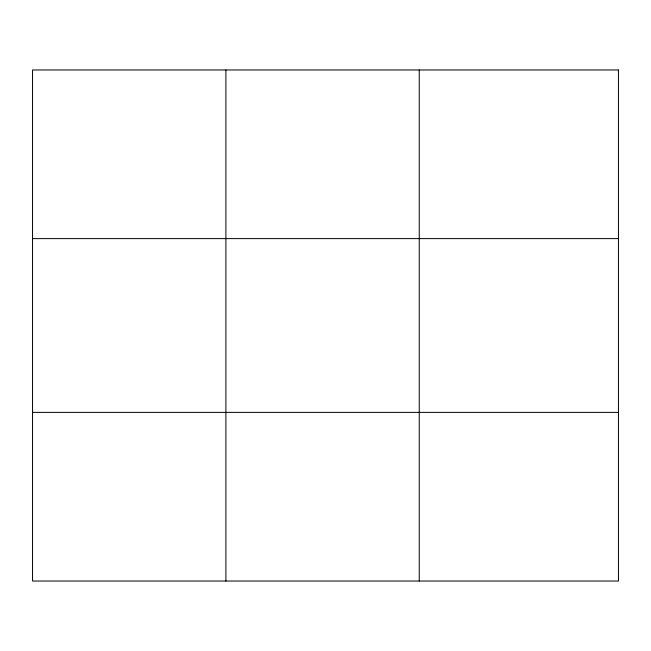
<?xml version="1.0" encoding="UTF-8"?>
<svg xmlns="http://www.w3.org/2000/svg" width="651" height="651" viewBox="0 0 651 651"><rect width="100%" height="100%" fill="white"/><g stroke="black" fill="none" stroke-linecap="round" stroke-linejoin="round"><path stroke-width="0.98" d="M225.897 69.966L225.897 581.034M419.244 69.966L419.244 581.034M32.55 238.616L618.45 238.616M32.55 412.384L618.45 412.384M618.45 69.966L618.45 581.034L32.55 581.034L32.55 69.966L618.45 69.966"/></g></svg>
